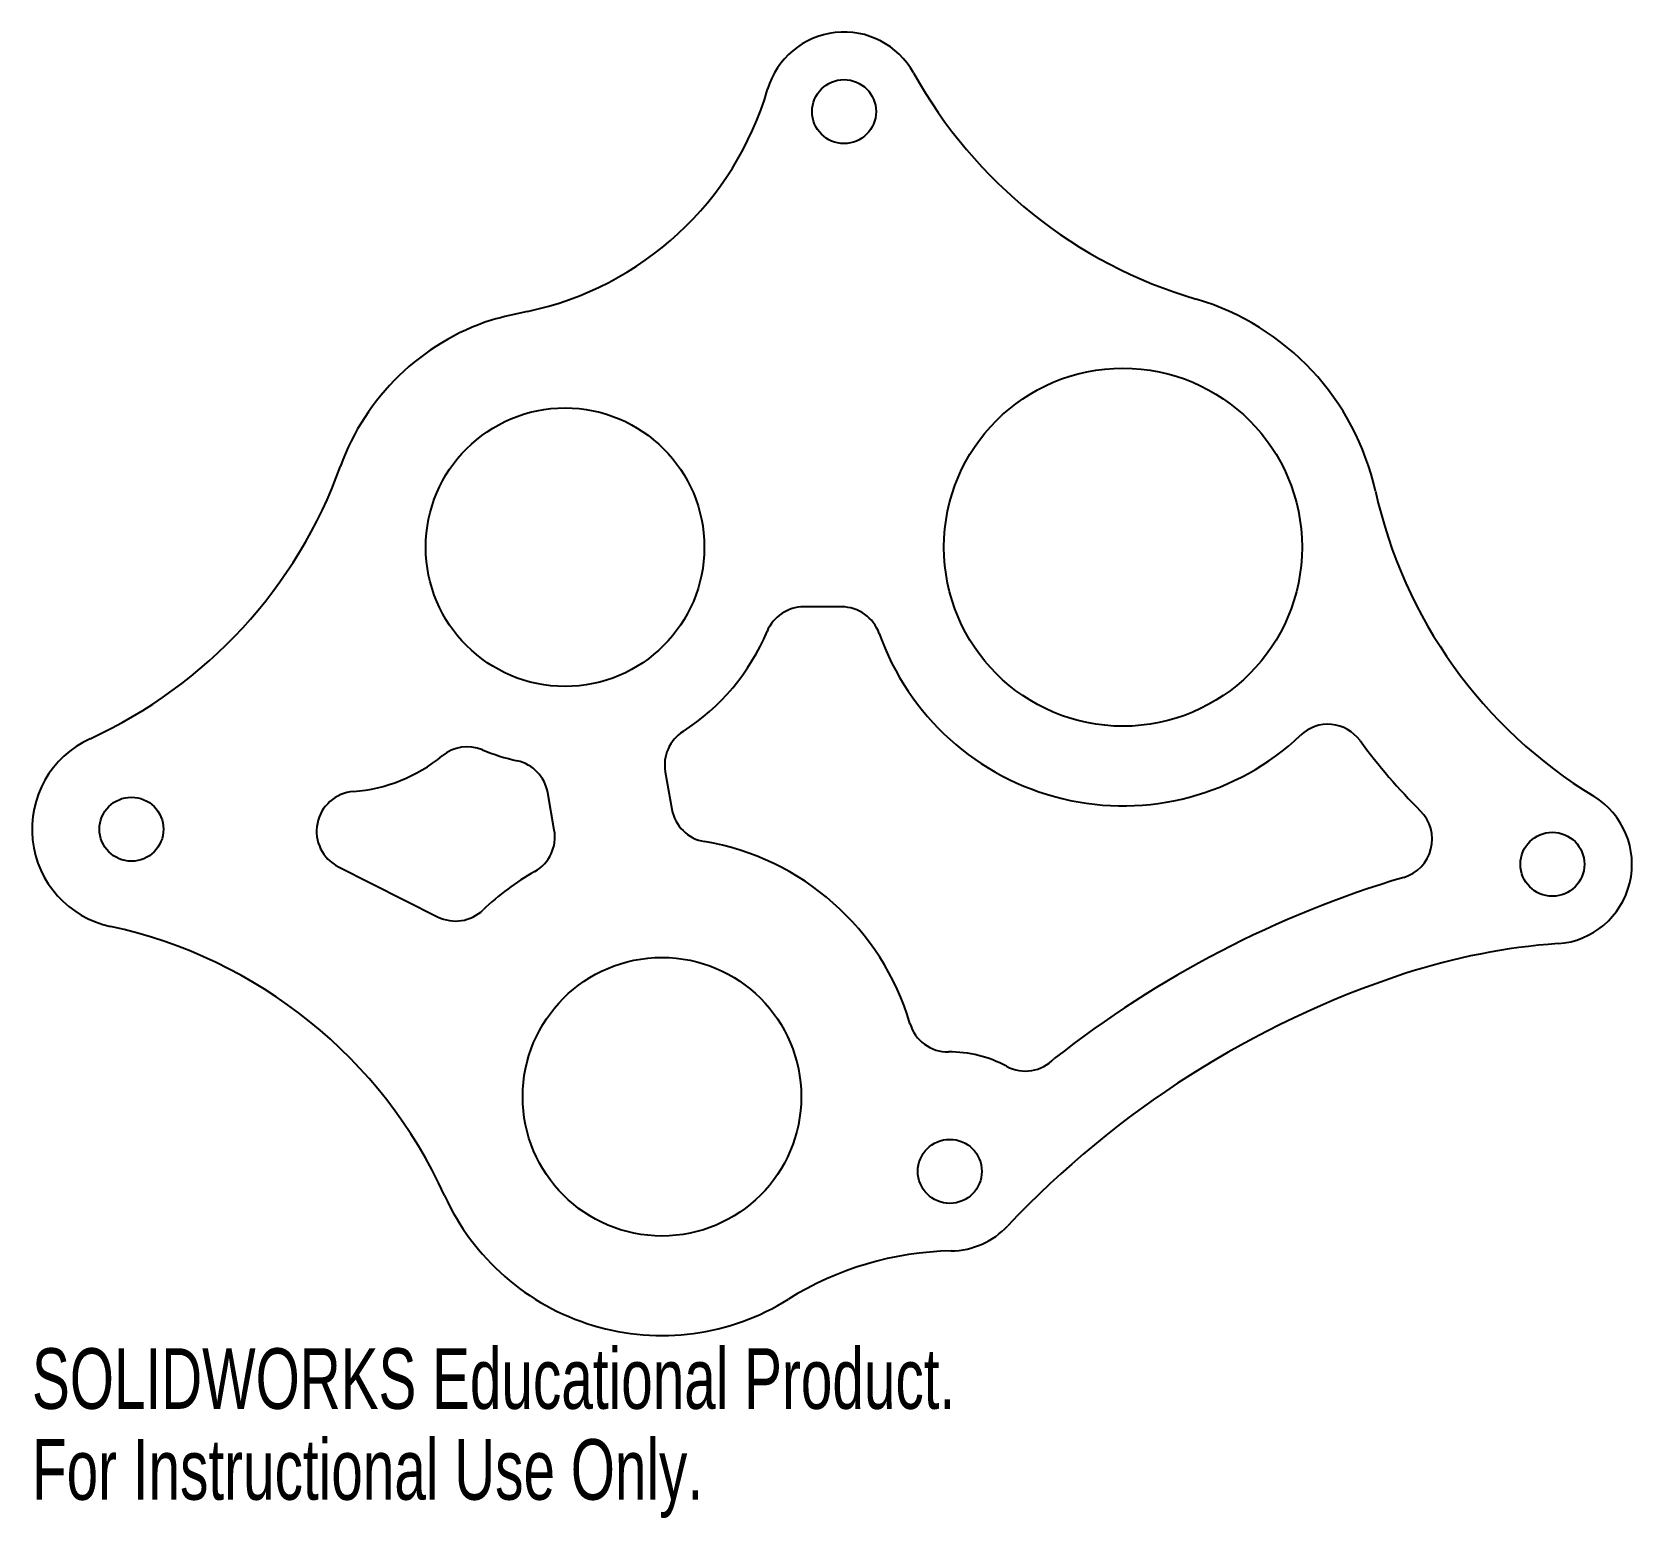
# Model space of a CAD drawing. Header units: inches. Extents: x 0.33 to 5.35, y 0.95 to 5.62.
import ezdxf

# ---------------------------------------------------------------- set-up
doc = ezdxf.new("R2010")
doc.units = ezdxf.units.IN
doc.header["$MEASUREMENT"] = 0
doc.styles.add('SLDTEXTSTYLE0', font='TXT', dxfattribs={"width": 0.7})

msp = doc.modelspace()

# ---------------------------------------------------------------- linework, layer by layer
at = {"color": 7, "linetype": 'Continuous', "lineweight": 25}
for p, q in [((2.8691, 3.8125), (2.75, 3.8125)), ((2.3149, 3.294), (2.3356, 3.1766)), ((1.9663, 3.1115), (1.9456, 3.2288)), ((1.2881, 2.9961), (1.5996, 2.839))]:
    msp.add_line(p, q, dxfattribs=at)
for centre, radius in [((2.8765, 5.3683), 0.1005), ((3.753, 4), 0.5625), ((2, 4), 0.4375), ((0.6377, 3.1141), 0.1005), ((5.1022, 3.004), 0.1005), ((2.3044, 2.2736), 0.4375), ((3.2089, 2.0393), 0.1005)]:
    msp.add_circle(centre, radius, dxfattribs=at)
for centre, radius, start, end in [((2.8765, 5.3683), 0.25, 29.0584, 163.6905), ((4.4062, 6.2183), 1.5, 209.0584, 253.5922), ((1.6768, 5.7194), 1, 281.8419, 343.6905), ((3.753, 4), 0.8125, 12.4767, 73.5922), ((2.2924, 2.7832), 2, 101.8419, 105.1864), ((2, 4), 0.75, 107.9773, 160.2039), ((-0.117, 4.762), 1.5, 294.6078, 340.2039), ((6.0109, 4.4996), 1.5, 192.4767, 238.7196), ((2.75, 3.6875), 0.125, 90, 157.3801), ((2.8691, 3.6875), 0.125, 19.4712, 90), ((2, 4), 0.6875, 302.6199, 337.3801), ((3.753, 4), 0.8125, 199.4712, 313.3748), ((2.438, 3.3157), 0.125, 122.6199, 190), ((4.3968, 3.3186), 0.125, 36.194, 133.3748), ((0.6377, 3.1141), 0.3125, 114.6078, 257.8506), ((1.6931, 3.2477), 0.125, 67.8099, 129.3598), ((6.0109, 4.4996), 1.875, 216.194, 225.1142), ((1.2968, 3.7309), 0.5, 274.3719, 309.3598), ((2, 4), 0.6875, 247.8099, 257.3801), ((1.8225, 3.2071), 0.125, 10, 77.3801), ((1.3444, 3.1077), 0.125, 94.3719, 243.2388), ((5.1022, 3.004), 0.25, 274.0424, 58.7196), ((2.4587, 3.1984), 0.125, 190, 260.5288), ((4.5995, 3.0826), 0.125, 286.5735, 45.1142), ((1.8432, 3.0898), 0.125, 299.4712, 10), ((2.3044, 2.2736), 0.8125, 16.4572, 80.5288), ((2.3044, 2.2736), 0.8125, 119.4712, 133.7676), ((5.5735, -0.1903), 3.2897, 106.5735, 128.247), ((1.6559, 2.9506), 0.125, 243.2388, 313.7676), ((0.2562, 1.3422), 1.5, 24.4537, 77.8506), ((5.2609, 0.7596), 2, 94.0424, 108.2203), ((5.5735, -0.1903), 3, 108.2203, 136.6849), ((3.2035, 2.5392), 0.125, 196.4572, 270.6136), ((3.2089, 2.0393), 0.375, 61.6486, 90.6136), ((3.4463, 2.4793), 0.125, 241.6486, 316.5375), ((2.3044, 2.2736), 0.75, 204.4537, 301.9946), ((3.2089, 2.0393), 0.25, 271.0439, 316.6849), ((3.2316, 0.7895), 1, 91.0439, 121.9946)]:
    msp.add_arc(centre, radius, start, end, dxfattribs=at)

# ---------------------------------------------------------------- texts
at = {"color": 7, "linetype": 'Continuous', "char_height": 0.1903, "attachment_point": 1, "style": 'SLDTEXTSTYLE0'}
for s, insert in [('SOLIDWORKS Educational Product.', (0.3252, 1.4835)), ('For Instructional Use Only.', (0.3252, 1.198))]:
    msp.add_mtext(s, dxfattribs=dict(at, insert=insert))

doc.saveas('drawing.dxf')
